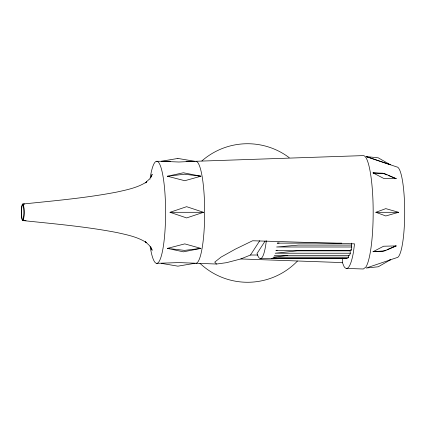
<?xml version="1.0" encoding="UTF-8"?>
<svg xmlns="http://www.w3.org/2000/svg" width="426" height="426" viewBox="0 0 426 426"><rect width="100%" height="100%" fill="white"/><g stroke="black" fill="none" stroke-linecap="round" stroke-linejoin="round"><path stroke-width="0.64" d="M257.767 255.014L250.488 255.014L240.812 258.949L226.525 262.672L216.562 264.035L214.725 262.134L221.051 257.102L235.269 249.178L252.602 240.759L354.549 243.858L353.463 251.995A56.131 9.745 90 0 1 344.048 266.522L342.408 262.597L342.429 258.172M277.182 250.232L275.883 250.371L351.088 250.371L351.775 246.995L351.413 245.083L351.716 243.161M350.332 253.225L275.127 253.225L297.194 250.85L350.06 250.85L350.332 253.225L349.517 255.499L274.312 255.499M150.783 177.69L152.194 174.325L151.086 176.689M250.488 255.014L259.764 240.706M265.126 241.047L257.022 253.545A41.104 7.135 90 0 0 266.325 240.749M348.564 255.552L348.66 257.166L347.77 258.188L272.571 258.188L274.536 257.938M149.617 178.899L145.298 182.908L146.666 181.875C137.79 187.674 127.161 189.767 116.969 192.035C85.85 198.053 54.214 200.747 22.732 204.054L24.724 204.017M385.786 250.163L382.729 251.415L373.022 251.713L383.629 246.223L396.185 245.924L384.95 250.823L373.022 251.713L374.305 251.388M387.01 249.668L396.185 245.924L393.613 246.569M375.854 212.302L385.802 208.633L398.608 212.302L385.802 215.971L375.854 212.302L398.608 212.302M170.011 212.302L186.631 206.685L203.511 212.302L186.631 217.926L170.011 212.302L203.511 212.302M389.119 260.206L396.824 257.661A45.358 7.876 -90 0 0 404.7 212.302A45.358 7.876 -90 0 0 396.824 166.949L366.179 156.576L378.261 157.828L390.349 164.755L389.119 164.399M271.666 258.561L276.256 257.98M287.806 255.424L273.455 257.166L348.66 257.166M279.121 242.969L277.182 243.139L341.737 243.139M156.736 263.332L178.877 262.592L216.562 264.035M186.114 161.278L195.822 161.278L363.325 155.607A56.695 9.846 -90 0 1 373.085 204.906A56.695 9.846 -90 0 1 365.87 267.07L363.325 268.998L346.572 268.433M156.736 161.278L170.347 161.278M169.388 176.226L167.418 176.226L184.767 180.72L200.918 176.226L183.388 172.77L167.418 176.226L184.517 174.218L200.918 176.226L198.947 176.226M351.413 245.083L298.541 245.083L276.575 246.995L351.775 246.995M169.388 248.385L167.418 248.385L184.767 243.885L200.918 248.385L183.388 251.835L167.418 248.385L184.517 250.392L200.918 248.385L198.947 248.385M260.499 258.561L346.87 258.561M26.05 220.62L22.732 220.551A8.248 1.432 90 0 1 21.492 208.181A8.248 1.432 90 0 1 23.973 208.181A8.248 1.432 90 0 1 22.732 220.551C54.214 223.858 85.85 226.552 116.969 232.569C127.161 234.838 137.79 236.936 146.666 242.735L145.298 241.696L149.617 245.706L152.194 250.28L150.783 246.915M240.812 258.949L342.408 262.597M193.34 263.273L194.65 263.332L177.903 266.165L161.15 263.332M374.949 173.377L373.022 172.897L383.629 178.382L396.185 178.68L384.95 173.787L373.022 172.897L382.729 173.196L387.01 174.942M394.258 178.201L396.185 178.68L388.235 175.443M390.349 164.755L366.179 156.576L367.356 157.056M350.955 249.183L351.088 250.371M297.439 261.063A69.268 69.268 0 0 1 199.959 263.327M201.871 160.932A69.268 69.268 0 0 1 289.206 157.652M195.822 161.278A51.024 8.861 90 0 1 204.682 212.302A51.024 8.861 90 0 1 195.822 263.332M150.005 179.096A51.024 8.861 -90 0 1 162.775 174.953A51.024 8.861 -90 0 1 162.972 248.566A51.024 8.861 -90 0 1 150.186 246.691M390.349 259.855L378.261 266.777L366.179 268.034L390.349 259.855M177.903 158.445L161.15 161.278L178.877 162.018L194.65 161.278L177.903 158.445M21.635 208.649A7.311 1.267 90 0 0 22.732 219.614A7.311 1.267 90 0 0 23.829 208.649A7.311 1.267 90 0 0 21.635 208.649"/></g></svg>
